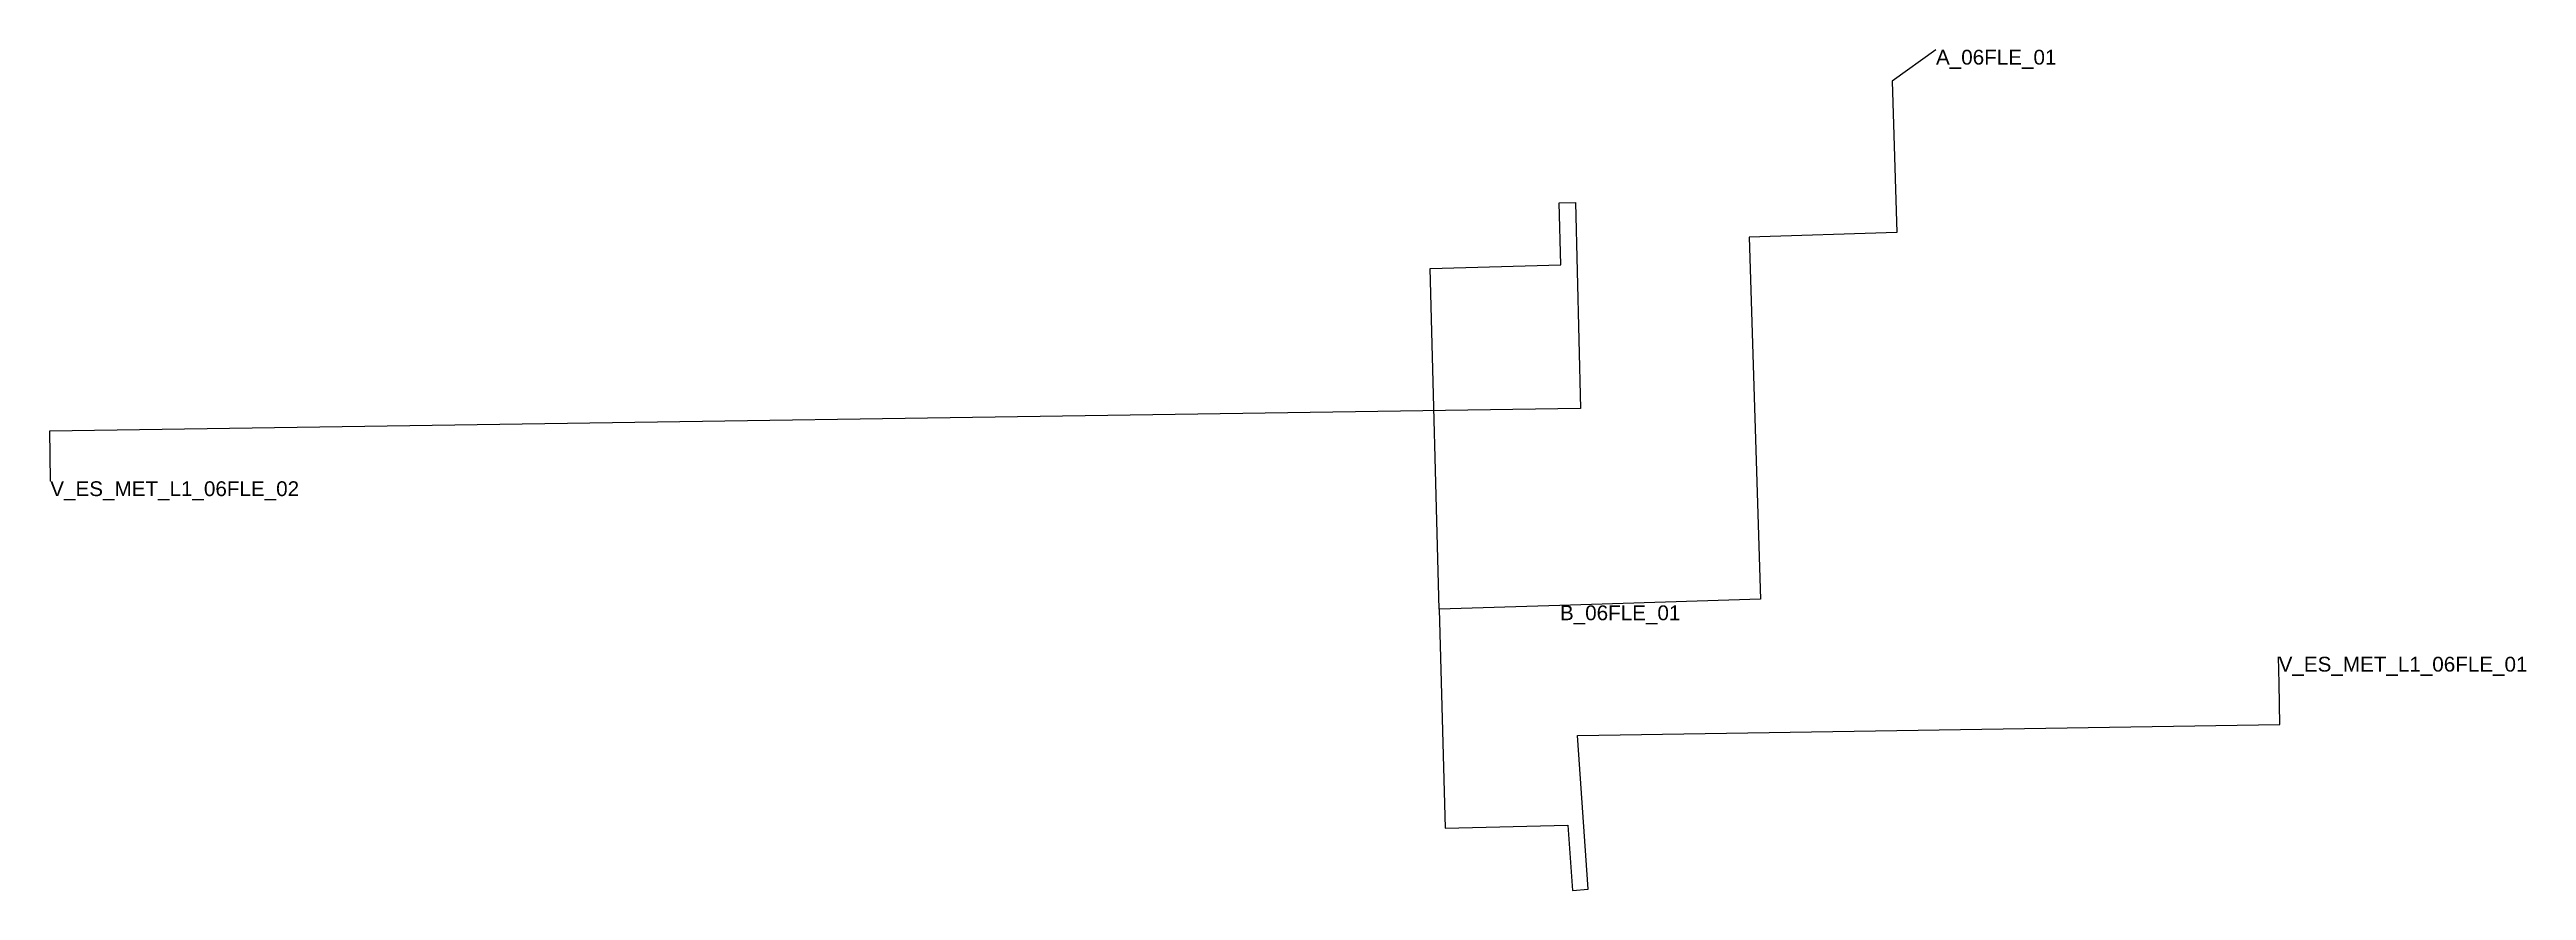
# Model space of a CAD drawing. Header units: metres. Extents: x 425529.6 to 425613.5, y 4580015.8 to 4580044.3.
import ezdxf
from ezdxf.enums import TextEntityAlignment as Align

# ---------------------------------------------------------------- set-up
doc = ezdxf.new("R2010")
doc.units = ezdxf.units.M
doc.header["$MEASUREMENT"] = 0
for name, color, linetype, lineweight, true_color in [('01_A_AccesTren_t', 40, 'Continuous', 0, 0xffd600), ('01_C_AccesExt_t', 251, 'Continuous', 0, 0x646464), ('01_I_Ascensor_l', 251, 'Continuous', 0, 0x646464), ('01_I_BarreraTarifaria_t', 251, 'Continuous', 0, 0x646464), ('01_I_Horitzontal_l', 251, 'Continuous', 0, 0x646464), ('01_I_Rampa_l', 251, 'Continuous', 0, 0x646464)]:
    doc.layers.add(name, color=color, linetype=linetype, lineweight=lineweight, true_color=true_color)
doc.styles.add('Style-Arial', font='arial.ttf')

msp = doc.modelspace()

# ---------------------------------------------------------------- linework, layer by layer
at = {"layer": '01_I_Ascensor_l'}
for p, q in [((425593.46077, 4580044.259232), (425591.97776, 4580043.202242, -10)), ((425580.699257, 4580039.081189, -10), (425581.252189, 4580039.095008, -20)), ((425581.154926, 4580015.821476, -10), (425581.68386, 4580015.858609, -20))]:
    msp.add_line(p, q, dxfattribs=at)
at = {"layer": '01_I_Horitzontal_l'}
msp.add_line((425580.728103, 4580025.462526, -10), (425576.644208, 4580025.333592, -10), dxfattribs=at)
at = {"layer": '01_I_Horitzontal_l', "flags": 128}
for points, elevation in [([(425591.97776, 4580043.202242), (425592.139482, 4580038.079793), (425587.131257, 4580037.921677), (425587.517842, 4580025.676887), (425580.728103, 4580025.462526)], -10), ([(425581.252189, 4580039.095008), (425581.426283, 4580032.129103), (425529.587216, 4580031.360614), (425529.599067, 4580030.561196)], -20), ([(425576.644208, 4580025.333592), (425576.330199, 4580036.866241), (425580.756284, 4580036.986754), (425580.699257, 4580039.081189)], -10), ([(425576.644208, 4580025.333592), (425576.845829, 4580017.928661), (425580.997948, 4580018.026503), (425581.154926, 4580015.821476)], -10), ([(425581.68386, 4580015.858609), (425581.318553, 4580021.062194), (425605.097793, 4580021.432055), (425605.076126, 4580022.825111)], -20)]:
    msp.add_lwpolyline(points, dxfattribs=dict(at, elevation=elevation))
at = {"layer": '01_I_Rampa_l'}
for p, q in [((425529.599067, 4580030.561196, -20), (425529.612369, 4580029.661685, -20)), ((425605.076126, 4580022.825111, -20), (425605.062138, 4580023.724612, -20))]:
    msp.add_line(p, q, dxfattribs=at)

# ---------------------------------------------------------------- texts
at = {"layer": '01_A_AccesTren_t', "style": 'Style-Arial'}
for s, p in [('V_ES_MET_L1_06FLE_02', (425529.612369, 4580029.661685, -20)), ('V_ES_MET_L1_06FLE_01', (425605.062138, 4580023.724612, -20))]:
    msp.add_text(s, height=0.5, dxfattribs=at).set_placement(p, align=Align.TOP_LEFT)
at = {"layer": '01_C_AccesExt_t', "style": 'Style-Arial'}
msp.add_text('A_06FLE_01', height=0.5, dxfattribs=at).set_placement((425593.46077, 4580044.259232), align=Align.TOP_LEFT)
at = {"layer": '01_I_BarreraTarifaria_t', "style": 'Style-Arial'}
msp.add_text('B_06FLE_01', height=0.5, dxfattribs=at).set_placement((425580.728103, 4580025.462526, -10), align=Align.TOP_LEFT)

doc.saveas('drawing.dxf')
